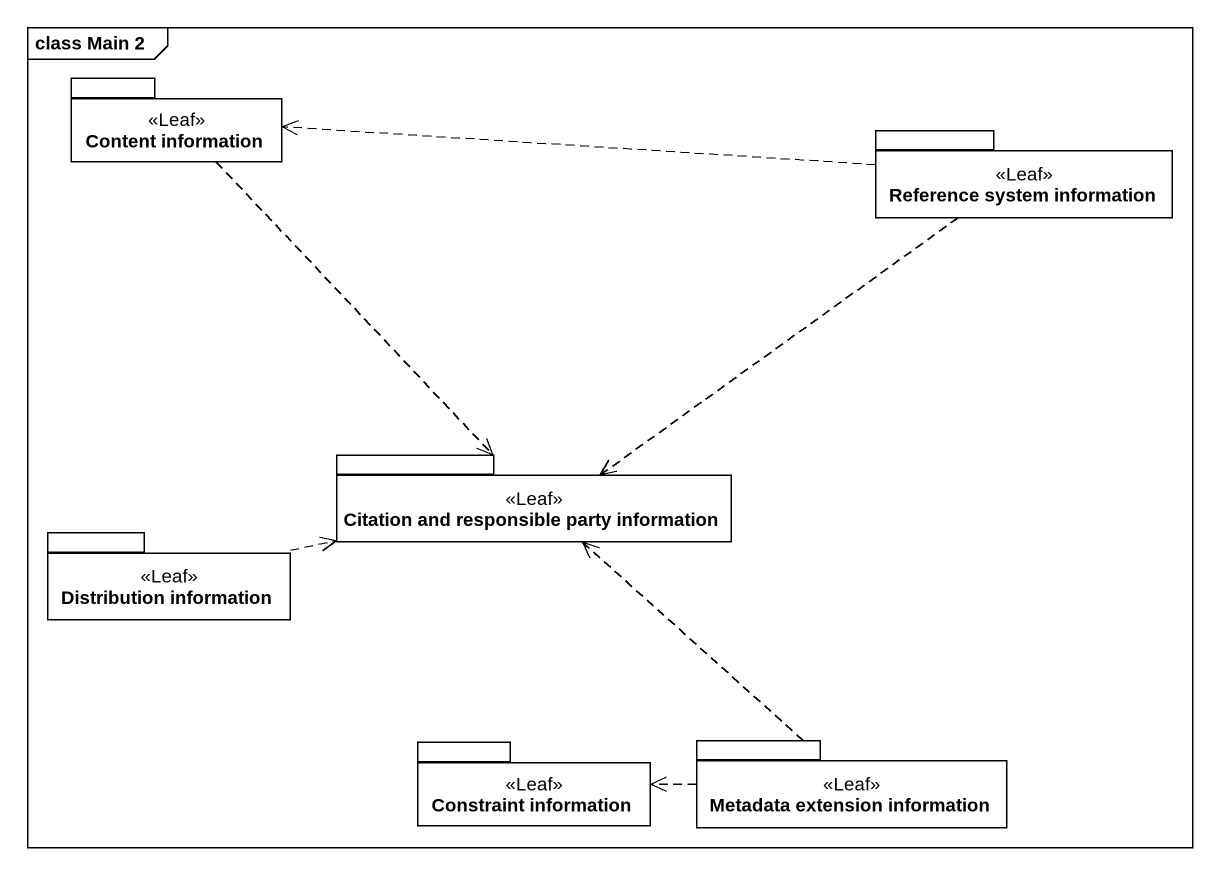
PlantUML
@startuml
mainframe class Main 2
package "Content information" as Content_information <<Leaf>> {
}
package "Reference system information" as Reference_system_information <<Leaf>> {
}
package "Citation and responsible party information" as Citation_and_responsible <<Leaf>> {
}
package "Distribution information" as Distribution_information <<Leaf>> {
}
package "Constraint information" as Constraint_information <<Leaf>> {
}
package "Metadata extension information" as Metadata_extension <<Leaf>> {
}
Content_information ..> Citation_and_responsible
Reference_system_information .left.> Content_information
Reference_system_information ..> Citation_and_responsible
Distribution_information .right.> Citation_and_responsible
Metadata_extension .up.> Citation_and_responsible
Metadata_extension .left.> Constraint_information
@enduml
